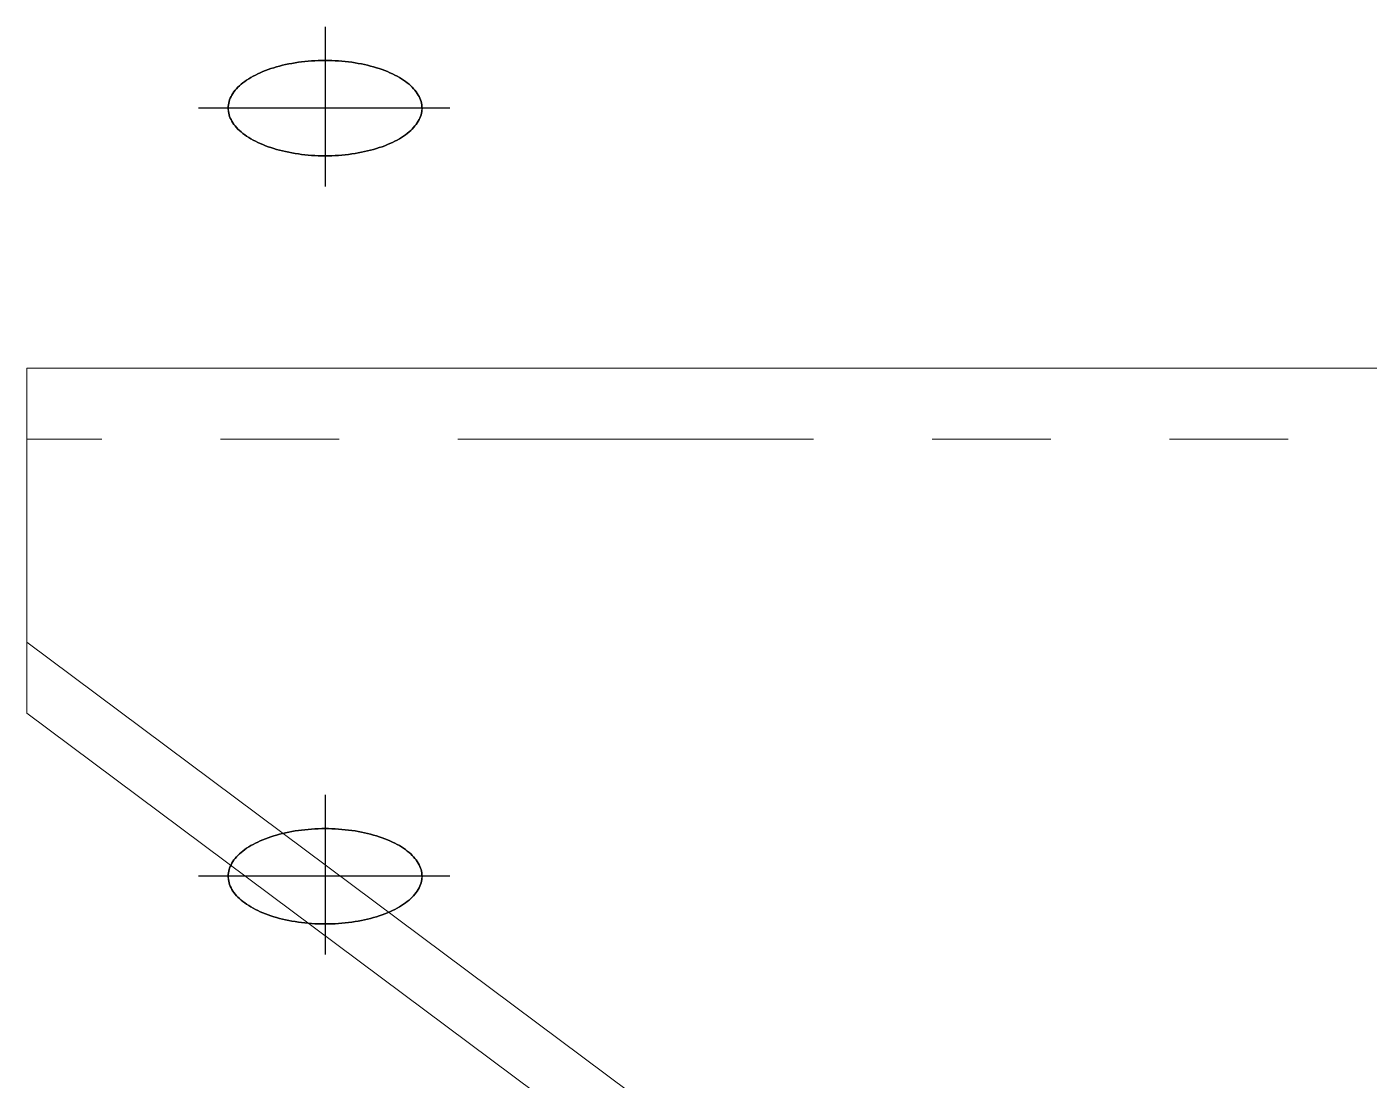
# Model space of a CAD drawing. Header units: millimetres. Extents: x -1604 to 1596, y -1101 to 1107.
# Drawn here: x -1511.4 to -1421.4, y -100.9 to -30.3 of the extents above; entities that cross this region are included whole.
import ezdxf

# ---------------------------------------------------------------- set-up
doc = ezdxf.new("R2010")
doc.units = ezdxf.units.MM
doc.header["$LTSCALE"] = 8
for name, pattern in [('CENTER', [5.716318, 2.485356, -1.242678, 0.745607, -1.242678]), ('DIVIDE', [7.953138, 2.982427, -0.994142, 0.994142, -0.994142, 0.994142, -0.994142]), ('PHANTOM', [7.704603, 2.485356, -1.242678, 0.745607, -1.242678, 0.745607, -1.242678])]:
    doc.linetypes.add(name, pattern=pattern)

# ---------------------------------------------------------------- blocks, each defined once
blk = doc.blocks.new('DC_GROUP_24')
at = {"color": 4, "linetype": 'CENTER'}
for p, q in [((-1491.376, -30.306), (-1491.376, -40.997)), ((-1483.004, -35.754), (-1499.854, -35.754)), ((-1491.376, -81.794), (-1491.376, -92.485)), ((-1483.004, -87.243), (-1499.854, -87.243))]:
    blk.add_line(p, q, dxfattribs=at)
at = {"color": 4, "linetype": 'PHANTOM'}
for p, q in [((-1491.376, -30.306), (-1491.376, -40.997)), ((-1495.554, -33.307), (-1495.378, -33.237)), ((-1495.378, -33.237), (-1495.554, -33.307)), ((-1495.378, -33.237), (-1495.196, -33.17)), ((-1495.196, -33.17), (-1495.378, -33.237)), ((-1495.196, -33.17), (-1495.01, -33.106)), ((-1495.01, -33.106), (-1495.196, -33.17)), ((-1495.01, -33.106), (-1494.82, -33.045)), ((-1494.82, -33.045), (-1495.01, -33.106)), ((-1494.82, -33.045), (-1494.626, -32.988)), ((-1494.626, -32.988), (-1494.82, -33.045)), ((-1494.626, -32.988), (-1494.427, -32.934)), ((-1494.427, -32.934), (-1494.626, -32.988)), ((-1494.427, -32.934), (-1494.225, -32.883)), ((-1494.225, -32.883), (-1494.427, -32.934)), ((-1494.225, -32.883), (-1494.02, -32.836)), ((-1494.02, -32.836), (-1494.225, -32.883)), ((-1494.02, -32.836), (-1493.811, -32.792)), ((-1493.811, -32.792), (-1494.02, -32.836)), ((-1493.811, -32.792), (-1493.599, -32.753)), ((-1493.599, -32.753), (-1493.811, -32.792)), ((-1493.599, -32.753), (-1493.384, -32.716)), ((-1493.384, -32.716), (-1493.599, -32.753)), ((-1493.384, -32.716), (-1493.167, -32.684)), ((-1493.167, -32.684), (-1493.384, -32.716)), ((-1493.167, -32.684), (-1492.948, -32.655)), ((-1492.948, -32.655), (-1493.167, -32.684)), ((-1492.948, -32.655), (-1492.727, -32.63)), ((-1492.727, -32.63), (-1492.948, -32.655)), ((-1492.727, -32.63), (-1492.504, -32.608)), ((-1492.504, -32.608), (-1492.727, -32.63)), ((-1492.504, -32.608), (-1492.28, -32.591)), ((-1492.28, -32.591), (-1492.504, -32.608)), ((-1492.28, -32.591), (-1492.055, -32.577)), ((-1492.055, -32.577), (-1492.28, -32.591)), ((-1492.055, -32.577), (-1491.829, -32.568)), ((-1491.829, -32.568), (-1492.055, -32.577)), ((-1491.829, -32.568), (-1491.603, -32.562)), ((-1491.603, -32.562), (-1491.829, -32.568)), ((-1491.603, -32.562), (-1491.376, -32.56)), ((-1491.376, -32.56), (-1491.603, -32.562)), ((-1491.376, -32.56), (-1491.149, -32.562)), ((-1491.149, -32.562), (-1491.376, -32.56)), ((-1491.149, -32.562), (-1490.922, -32.568)), ((-1490.922, -32.568), (-1491.149, -32.562)), ((-1490.922, -32.568), (-1490.696, -32.577)), ((-1490.696, -32.577), (-1490.922, -32.568)), ((-1490.696, -32.577), (-1490.471, -32.591)), ((-1490.471, -32.591), (-1490.696, -32.577)), ((-1490.471, -32.591), (-1490.247, -32.608)), ((-1490.247, -32.608), (-1490.471, -32.591)), ((-1490.247, -32.608), (-1490.024, -32.63)), ((-1490.024, -32.63), (-1490.247, -32.608)), ((-1490.024, -32.63), (-1489.803, -32.655)), ((-1489.803, -32.655), (-1490.024, -32.63)), ((-1489.803, -32.655), (-1489.584, -32.684)), ((-1489.584, -32.684), (-1489.803, -32.655)), ((-1489.584, -32.684), (-1489.367, -32.716)), ((-1489.367, -32.716), (-1489.584, -32.684)), ((-1489.367, -32.716), (-1489.153, -32.753)), ((-1489.153, -32.753), (-1489.367, -32.716)), ((-1489.153, -32.753), (-1488.941, -32.792)), ((-1488.941, -32.792), (-1489.153, -32.753)), ((-1488.941, -32.792), (-1488.732, -32.836)), ((-1488.732, -32.836), (-1488.941, -32.792)), ((-1488.732, -32.836), (-1488.526, -32.883)), ((-1488.526, -32.883), (-1488.732, -32.836)), ((-1488.526, -32.883), (-1488.324, -32.934)), ((-1488.324, -32.934), (-1488.526, -32.883)), ((-1488.324, -32.934), (-1488.126, -32.988)), ((-1488.126, -32.988), (-1488.324, -32.934)), ((-1488.126, -32.988), (-1487.931, -33.045)), ((-1487.931, -33.045), (-1488.126, -32.988)), ((-1487.931, -33.045), (-1487.741, -33.106)), ((-1487.741, -33.106), (-1487.931, -33.045)), ((-1487.741, -33.106), (-1487.555, -33.17)), ((-1487.555, -33.17), (-1487.741, -33.106)), ((-1487.555, -33.17), (-1487.374, -33.237)), ((-1487.374, -33.237), (-1487.555, -33.17)), ((-1487.374, -33.237), (-1487.198, -33.307)), ((-1487.198, -33.307), (-1487.374, -33.237)), ((-1497.115, -34.255), (-1497.005, -34.157)), ((-1497.005, -34.157), (-1497.115, -34.255)), ((-1497.005, -34.157), (-1496.888, -34.061)), ((-1496.888, -34.061), (-1497.005, -34.157)), ((-1496.888, -34.061), (-1496.764, -33.968)), ((-1496.764, -33.968), (-1496.888, -34.061)), ((-1496.764, -33.968), (-1496.634, -33.877)), ((-1496.634, -33.877), (-1496.764, -33.968)), ((-1496.634, -33.877), (-1496.498, -33.788)), ((-1496.498, -33.788), (-1496.634, -33.877)), ((-1496.498, -33.788), (-1496.355, -33.701)), ((-1496.355, -33.701), (-1496.498, -33.788)), ((-1496.355, -33.701), (-1496.206, -33.617)), ((-1496.206, -33.617), (-1496.355, -33.701)), ((-1496.206, -33.617), (-1496.051, -33.535)), ((-1496.051, -33.535), (-1496.206, -33.617)), ((-1496.051, -33.535), (-1495.891, -33.456)), ((-1495.891, -33.456), (-1496.051, -33.535)), ((-1495.891, -33.456), (-1495.725, -33.38)), ((-1495.725, -33.38), (-1495.891, -33.456)), ((-1495.725, -33.38), (-1495.554, -33.307)), ((-1495.554, -33.307), (-1495.725, -33.38)), ((-1487.198, -33.307), (-1487.026, -33.38)), ((-1487.026, -33.38), (-1487.198, -33.307)), ((-1487.026, -33.38), (-1486.86, -33.456)), ((-1486.86, -33.456), (-1487.026, -33.38)), ((-1486.86, -33.456), (-1486.7, -33.535)), ((-1486.7, -33.535), (-1486.86, -33.456)), ((-1486.7, -33.535), (-1486.545, -33.617)), ((-1486.545, -33.617), (-1486.7, -33.535)), ((-1486.545, -33.617), (-1486.396, -33.701)), ((-1486.396, -33.701), (-1486.545, -33.617)), ((-1486.396, -33.701), (-1486.254, -33.788)), ((-1486.254, -33.788), (-1486.396, -33.701)), ((-1486.254, -33.788), (-1486.117, -33.877)), ((-1486.117, -33.877), (-1486.254, -33.788)), ((-1486.117, -33.877), (-1485.987, -33.968)), ((-1485.987, -33.968), (-1486.117, -33.877)), ((-1485.987, -33.968), (-1485.863, -34.061)), ((-1485.863, -34.061), (-1485.987, -33.968)), ((-1485.863, -34.061), (-1485.747, -34.157)), ((-1485.747, -34.157), (-1485.863, -34.061)), ((-1485.747, -34.157), (-1485.637, -34.255)), ((-1485.637, -34.255), (-1485.747, -34.157)), ((-1497.777, -35.2), (-1497.734, -35.09)), ((-1497.734, -35.09), (-1497.777, -35.2)), ((-1497.734, -35.09), (-1497.683, -34.981)), ((-1497.683, -34.981), (-1497.734, -35.09)), ((-1497.683, -34.981), (-1497.624, -34.874)), ((-1497.624, -34.874), (-1497.683, -34.981)), ((-1497.624, -34.874), (-1497.558, -34.767)), ((-1497.558, -34.767), (-1497.624, -34.874)), ((-1497.558, -34.767), (-1497.484, -34.662)), ((-1497.484, -34.662), (-1497.558, -34.767)), ((-1497.484, -34.662), (-1497.402, -34.558)), ((-1497.402, -34.558), (-1497.484, -34.662)), ((-1497.402, -34.558), (-1497.314, -34.455)), ((-1497.314, -34.455), (-1497.402, -34.558)), ((-1497.314, -34.455), (-1497.218, -34.354)), ((-1497.218, -34.354), (-1497.314, -34.455)), ((-1497.218, -34.354), (-1497.115, -34.255)), ((-1497.115, -34.255), (-1497.218, -34.354)), ((-1485.637, -34.255), (-1485.534, -34.354)), ((-1485.534, -34.354), (-1485.637, -34.255)), ((-1485.534, -34.354), (-1485.438, -34.455)), ((-1485.438, -34.455), (-1485.534, -34.354)), ((-1485.438, -34.455), (-1485.349, -34.558)), ((-1485.349, -34.558), (-1485.438, -34.455)), ((-1485.349, -34.558), (-1485.268, -34.662)), ((-1485.268, -34.662), (-1485.349, -34.558)), ((-1485.268, -34.662), (-1485.194, -34.767)), ((-1485.194, -34.767), (-1485.268, -34.662)), ((-1485.194, -34.767), (-1485.128, -34.874)), ((-1485.128, -34.874), (-1485.194, -34.767)), ((-1485.128, -34.874), (-1485.069, -34.981)), ((-1485.069, -34.981), (-1485.128, -34.874)), ((-1485.069, -34.981), (-1485.018, -35.09)), ((-1485.018, -35.09), (-1485.069, -34.981)), ((-1485.018, -35.09), (-1484.974, -35.2)), ((-1484.974, -35.2), (-1485.018, -35.09)), ((-1497.876, -35.754), (-1497.872, -35.643)), ((-1497.872, -35.643), (-1497.876, -35.754)), ((-1497.86, -35.977), (-1497.876, -35.754)), ((-1497.876, -35.754), (-1497.872, -35.866)), ((-1497.872, -35.643), (-1497.86, -35.531)), ((-1497.86, -35.531), (-1497.872, -35.643)), ((-1497.872, -35.866), (-1497.86, -35.977)), ((-1497.86, -35.531), (-1497.84, -35.42)), ((-1497.84, -35.42), (-1497.86, -35.531)), ((-1497.84, -36.088), (-1497.86, -35.977)), ((-1497.86, -35.977), (-1497.84, -36.088)), ((-1497.84, -35.42), (-1497.812, -35.31)), ((-1497.812, -35.31), (-1497.84, -35.42)), ((-1497.812, -35.31), (-1497.777, -35.2)), ((-1497.777, -35.2), (-1497.812, -35.31)), ((-1484.974, -35.2), (-1484.939, -35.31)), ((-1484.939, -35.31), (-1484.974, -35.2)), ((-1484.939, -35.31), (-1484.911, -35.42)), ((-1484.911, -35.42), (-1484.939, -35.31)), ((-1484.911, -35.42), (-1484.892, -35.531)), ((-1484.892, -35.531), (-1484.911, -35.42)), ((-1484.892, -35.977), (-1484.911, -36.088)), ((-1484.911, -36.088), (-1484.892, -35.977)), ((-1484.892, -35.531), (-1484.88, -35.643)), ((-1484.88, -35.643), (-1484.892, -35.531)), ((-1484.892, -35.977), (-1484.876, -35.754)), ((-1484.88, -35.866), (-1484.892, -35.977)), ((-1484.88, -35.643), (-1484.876, -35.754)), ((-1484.876, -35.754), (-1484.88, -35.643)), ((-1484.876, -35.754), (-1484.88, -35.866)), ((-1497.812, -36.199), (-1497.84, -36.088)), ((-1497.84, -36.088), (-1497.812, -36.199)), ((-1497.777, -36.309), (-1497.812, -36.199)), ((-1497.812, -36.199), (-1497.777, -36.309)), ((-1497.734, -36.418), (-1497.777, -36.309)), ((-1497.777, -36.309), (-1497.734, -36.418)), ((-1497.683, -36.527), (-1497.734, -36.418)), ((-1497.734, -36.418), (-1497.683, -36.527)), ((-1497.624, -36.635), (-1497.683, -36.527)), ((-1497.683, -36.527), (-1497.624, -36.635)), ((-1497.558, -36.741), (-1497.624, -36.635)), ((-1497.624, -36.635), (-1497.558, -36.741)), ((-1497.484, -36.847), (-1497.558, -36.741)), ((-1497.558, -36.741), (-1497.484, -36.847)), ((-1497.402, -36.951), (-1497.484, -36.847)), ((-1497.484, -36.847), (-1497.402, -36.951)), ((-1485.268, -36.847), (-1485.349, -36.951)), ((-1485.349, -36.951), (-1485.268, -36.847)), ((-1485.194, -36.741), (-1485.268, -36.847)), ((-1485.268, -36.847), (-1485.194, -36.741)), ((-1485.128, -36.635), (-1485.194, -36.741)), ((-1485.194, -36.741), (-1485.128, -36.635)), ((-1485.069, -36.527), (-1485.128, -36.635)), ((-1485.128, -36.635), (-1485.069, -36.527)), ((-1485.018, -36.418), (-1485.069, -36.527)), ((-1485.069, -36.527), (-1485.018, -36.418)), ((-1484.974, -36.309), (-1485.018, -36.418)), ((-1485.018, -36.418), (-1484.974, -36.309)), ((-1484.939, -36.199), (-1484.974, -36.309)), ((-1484.974, -36.309), (-1484.939, -36.199)), ((-1484.911, -36.088), (-1484.939, -36.199)), ((-1484.939, -36.199), (-1484.911, -36.088)), ((-1497.314, -37.054), (-1497.402, -36.951)), ((-1497.402, -36.951), (-1497.314, -37.054)), ((-1497.218, -37.155), (-1497.314, -37.054)), ((-1497.314, -37.054), (-1497.218, -37.155)), ((-1497.115, -37.254), (-1497.218, -37.155)), ((-1497.218, -37.155), (-1497.115, -37.254)), ((-1497.005, -37.351), (-1497.115, -37.254)), ((-1497.115, -37.254), (-1497.005, -37.351)), ((-1496.888, -37.447), (-1497.005, -37.351)), ((-1497.005, -37.351), (-1496.888, -37.447)), ((-1496.764, -37.541), (-1496.888, -37.447)), ((-1496.888, -37.447), (-1496.764, -37.541)), ((-1496.634, -37.632), (-1496.764, -37.541)), ((-1496.764, -37.541), (-1496.634, -37.632)), ((-1496.498, -37.721), (-1496.634, -37.632)), ((-1496.634, -37.632), (-1496.498, -37.721)), ((-1496.355, -37.808), (-1496.498, -37.721)), ((-1496.498, -37.721), (-1496.355, -37.808)), ((-1486.254, -37.721), (-1486.396, -37.808)), ((-1486.396, -37.808), (-1486.254, -37.721)), ((-1486.117, -37.632), (-1486.254, -37.721)), ((-1486.254, -37.721), (-1486.117, -37.632)), ((-1485.987, -37.541), (-1486.117, -37.632)), ((-1486.117, -37.632), (-1485.987, -37.541)), ((-1485.863, -37.447), (-1485.987, -37.541)), ((-1485.987, -37.541), (-1485.863, -37.447)), ((-1485.747, -37.351), (-1485.863, -37.447)), ((-1485.863, -37.447), (-1485.747, -37.351)), ((-1485.637, -37.254), (-1485.747, -37.351)), ((-1485.747, -37.351), (-1485.637, -37.254)), ((-1485.534, -37.155), (-1485.637, -37.254)), ((-1485.637, -37.254), (-1485.534, -37.155)), ((-1485.438, -37.054), (-1485.534, -37.155)), ((-1485.534, -37.155), (-1485.438, -37.054)), ((-1485.349, -36.951), (-1485.438, -37.054)), ((-1485.438, -37.054), (-1485.349, -36.951)), ((-1496.206, -37.892), (-1496.355, -37.808)), ((-1496.355, -37.808), (-1496.206, -37.892)), ((-1496.051, -37.973), (-1496.206, -37.892)), ((-1496.206, -37.892), (-1496.051, -37.973)), ((-1495.891, -38.052), (-1496.051, -37.973)), ((-1496.051, -37.973), (-1495.891, -38.052)), ((-1495.725, -38.128), (-1495.891, -38.052)), ((-1495.891, -38.052), (-1495.725, -38.128)), ((-1495.554, -38.201), (-1495.725, -38.128)), ((-1495.725, -38.128), (-1495.554, -38.201)), ((-1495.378, -38.271), (-1495.554, -38.201)), ((-1495.554, -38.201), (-1495.378, -38.271)), ((-1495.196, -38.339), (-1495.378, -38.271)), ((-1495.378, -38.271), (-1495.196, -38.339)), ((-1495.01, -38.403), (-1495.196, -38.339)), ((-1495.196, -38.339), (-1495.01, -38.403)), ((-1494.82, -38.463), (-1495.01, -38.403)), ((-1495.01, -38.403), (-1494.82, -38.463)), ((-1494.626, -38.521), (-1494.82, -38.463)), ((-1494.82, -38.463), (-1494.626, -38.521)), ((-1494.427, -38.575), (-1494.626, -38.521)), ((-1494.626, -38.521), (-1494.427, -38.575)), ((-1494.225, -38.625), (-1494.427, -38.575)), ((-1494.427, -38.575), (-1494.225, -38.625)), ((-1494.02, -38.672), (-1494.225, -38.625)), ((-1494.225, -38.625), (-1494.02, -38.672)), ((-1493.811, -38.716), (-1494.02, -38.672)), ((-1494.02, -38.672), (-1493.811, -38.716)), ((-1488.732, -38.672), (-1488.941, -38.716)), ((-1488.941, -38.716), (-1488.732, -38.672)), ((-1488.526, -38.625), (-1488.732, -38.672)), ((-1488.732, -38.672), (-1488.526, -38.625)), ((-1488.324, -38.575), (-1488.526, -38.625)), ((-1488.526, -38.625), (-1488.324, -38.575)), ((-1488.126, -38.521), (-1488.324, -38.575)), ((-1488.324, -38.575), (-1488.126, -38.521)), ((-1487.931, -38.463), (-1488.126, -38.521)), ((-1488.126, -38.521), (-1487.931, -38.463)), ((-1487.741, -38.403), (-1487.931, -38.463)), ((-1487.931, -38.463), (-1487.741, -38.403)), ((-1487.555, -38.339), (-1487.741, -38.403)), ((-1487.741, -38.403), (-1487.555, -38.339)), ((-1487.374, -38.271), (-1487.555, -38.339)), ((-1487.555, -38.339), (-1487.374, -38.271)), ((-1487.198, -38.201), (-1487.374, -38.271)), ((-1487.374, -38.271), (-1487.198, -38.201)), ((-1487.026, -38.128), (-1487.198, -38.201)), ((-1487.198, -38.201), (-1487.026, -38.128)), ((-1486.86, -38.052), (-1487.026, -38.128)), ((-1487.026, -38.128), (-1486.86, -38.052)), ((-1486.7, -37.973), (-1486.86, -38.052)), ((-1486.86, -38.052), (-1486.7, -37.973)), ((-1486.545, -37.892), (-1486.7, -37.973)), ((-1486.7, -37.973), (-1486.545, -37.892)), ((-1486.396, -37.808), (-1486.545, -37.892)), ((-1486.545, -37.892), (-1486.396, -37.808)), ((-1493.599, -38.756), (-1493.811, -38.716)), ((-1493.811, -38.716), (-1493.599, -38.756)), ((-1493.384, -38.792), (-1493.599, -38.756)), ((-1493.599, -38.756), (-1493.384, -38.792)), ((-1493.167, -38.825), (-1493.384, -38.792)), ((-1493.384, -38.792), (-1493.167, -38.825)), ((-1492.948, -38.854), (-1493.167, -38.825)), ((-1493.167, -38.825), (-1492.948, -38.854)), ((-1492.727, -38.879), (-1492.948, -38.854)), ((-1492.948, -38.854), (-1492.727, -38.879)), ((-1492.504, -38.9), (-1492.727, -38.879)), ((-1492.727, -38.879), (-1492.504, -38.9)), ((-1492.28, -38.918), (-1492.504, -38.9)), ((-1492.504, -38.9), (-1492.28, -38.918)), ((-1492.055, -38.931), (-1492.28, -38.918)), ((-1492.28, -38.918), (-1492.055, -38.931)), ((-1491.829, -38.941), (-1492.055, -38.931)), ((-1492.055, -38.931), (-1491.829, -38.941)), ((-1491.603, -38.947), (-1491.829, -38.941)), ((-1491.829, -38.941), (-1491.603, -38.947)), ((-1491.376, -38.949), (-1491.603, -38.947)), ((-1491.603, -38.947), (-1491.376, -38.949)), ((-1491.149, -38.947), (-1491.376, -38.949)), ((-1491.376, -38.949), (-1491.149, -38.947)), ((-1490.922, -38.941), (-1491.149, -38.947)), ((-1491.149, -38.947), (-1490.922, -38.941)), ((-1490.696, -38.931), (-1490.922, -38.941)), ((-1490.922, -38.941), (-1490.696, -38.931)), ((-1490.471, -38.918), (-1490.696, -38.931)), ((-1490.696, -38.931), (-1490.471, -38.918)), ((-1490.247, -38.9), (-1490.471, -38.918)), ((-1490.471, -38.918), (-1490.247, -38.9)), ((-1490.024, -38.879), (-1490.247, -38.9)), ((-1490.247, -38.9), (-1490.024, -38.879)), ((-1489.803, -38.854), (-1490.024, -38.879)), ((-1490.024, -38.879), (-1489.803, -38.854)), ((-1489.584, -38.825), (-1489.803, -38.854)), ((-1489.803, -38.854), (-1489.584, -38.825)), ((-1489.367, -38.792), (-1489.584, -38.825)), ((-1489.584, -38.825), (-1489.367, -38.792)), ((-1489.153, -38.756), (-1489.367, -38.792)), ((-1489.367, -38.792), (-1489.153, -38.756)), ((-1488.941, -38.716), (-1489.153, -38.756)), ((-1489.153, -38.756), (-1488.941, -38.716)), ((-1491.376, -81.794), (-1491.376, -92.485)), ((-1495.196, -84.658), (-1495.01, -84.594)), ((-1495.01, -84.594), (-1495.196, -84.658)), ((-1495.01, -84.594), (-1494.82, -84.534)), ((-1494.82, -84.534), (-1495.01, -84.594)), ((-1494.82, -84.534), (-1494.626, -84.476)), ((-1494.626, -84.476), (-1494.82, -84.534)), ((-1494.626, -84.476), (-1494.427, -84.422)), ((-1494.427, -84.422), (-1494.626, -84.476)), ((-1494.427, -84.422), (-1494.225, -84.371)), ((-1494.225, -84.371), (-1494.427, -84.422)), ((-1494.225, -84.371), (-1494.02, -84.324)), ((-1494.02, -84.324), (-1494.225, -84.371)), ((-1494.02, -84.324), (-1493.811, -84.281)), ((-1493.811, -84.281), (-1494.02, -84.324)), ((-1493.811, -84.281), (-1493.599, -84.241)), ((-1493.599, -84.241), (-1493.811, -84.281)), ((-1493.599, -84.241), (-1493.384, -84.205)), ((-1493.384, -84.205), (-1493.599, -84.241)), ((-1493.384, -84.205), (-1493.167, -84.172)), ((-1493.167, -84.172), (-1493.384, -84.205)), ((-1493.167, -84.172), (-1492.948, -84.143)), ((-1492.948, -84.143), (-1493.167, -84.172)), ((-1492.948, -84.143), (-1492.727, -84.118)), ((-1492.727, -84.118), (-1492.948, -84.143)), ((-1492.727, -84.118), (-1492.504, -84.097)), ((-1492.504, -84.097), (-1492.727, -84.118)), ((-1492.504, -84.097), (-1492.28, -84.079)), ((-1492.28, -84.079), (-1492.504, -84.097)), ((-1492.28, -84.079), (-1492.055, -84.066)), ((-1492.055, -84.066), (-1492.28, -84.079)), ((-1492.055, -84.066), (-1491.829, -84.056)), ((-1491.829, -84.056), (-1492.055, -84.066)), ((-1491.829, -84.056), (-1491.603, -84.05)), ((-1491.603, -84.05), (-1491.829, -84.056)), ((-1491.603, -84.05), (-1491.376, -84.048)), ((-1491.376, -84.048), (-1491.603, -84.05)), ((-1491.376, -84.048), (-1491.149, -84.05)), ((-1491.149, -84.05), (-1491.376, -84.048)), ((-1491.149, -84.05), (-1490.922, -84.056)), ((-1490.922, -84.056), (-1491.149, -84.05)), ((-1490.922, -84.056), (-1490.696, -84.066)), ((-1490.696, -84.066), (-1490.922, -84.056)), ((-1490.696, -84.066), (-1490.471, -84.079)), ((-1490.471, -84.079), (-1490.696, -84.066)), ((-1490.471, -84.079), (-1490.247, -84.097)), ((-1490.247, -84.097), (-1490.471, -84.079)), ((-1490.247, -84.097), (-1490.024, -84.118)), ((-1490.024, -84.118), (-1490.247, -84.097)), ((-1490.024, -84.118), (-1489.803, -84.143)), ((-1489.803, -84.143), (-1490.024, -84.118)), ((-1489.803, -84.143), (-1489.584, -84.172)), ((-1489.584, -84.172), (-1489.803, -84.143)), ((-1489.584, -84.172), (-1489.367, -84.205)), ((-1489.367, -84.205), (-1489.584, -84.172)), ((-1489.367, -84.205), (-1489.153, -84.241)), ((-1489.153, -84.241), (-1489.367, -84.205)), ((-1489.153, -84.241), (-1488.941, -84.281)), ((-1488.941, -84.281), (-1489.153, -84.241)), ((-1488.941, -84.281), (-1488.732, -84.324)), ((-1488.732, -84.324), (-1488.941, -84.281)), ((-1488.732, -84.324), (-1488.526, -84.371)), ((-1488.526, -84.371), (-1488.732, -84.324)), ((-1488.526, -84.371), (-1488.324, -84.422)), ((-1488.324, -84.422), (-1488.526, -84.371)), ((-1488.324, -84.422), (-1488.126, -84.476)), ((-1488.126, -84.476), (-1488.324, -84.422)), ((-1488.126, -84.476), (-1487.931, -84.534)), ((-1487.931, -84.534), (-1488.126, -84.476)), ((-1487.931, -84.534), (-1487.741, -84.594)), ((-1487.741, -84.594), (-1487.931, -84.534)), ((-1487.741, -84.594), (-1487.555, -84.658)), ((-1487.555, -84.658), (-1487.741, -84.594)), ((-1496.888, -85.55), (-1496.764, -85.456)), ((-1496.764, -85.456), (-1496.888, -85.55)), ((-1496.764, -85.456), (-1496.634, -85.365)), ((-1496.634, -85.365), (-1496.764, -85.456)), ((-1496.634, -85.365), (-1496.498, -85.276)), ((-1496.498, -85.276), (-1496.634, -85.365)), ((-1496.498, -85.276), (-1496.355, -85.189)), ((-1496.355, -85.189), (-1496.498, -85.276)), ((-1496.355, -85.189), (-1496.206, -85.105)), ((-1496.206, -85.105), (-1496.355, -85.189)), ((-1496.206, -85.105), (-1496.051, -85.024)), ((-1496.051, -85.024), (-1496.206, -85.105)), ((-1496.051, -85.024), (-1495.891, -84.945)), ((-1495.891, -84.945), (-1496.051, -85.024)), ((-1495.891, -84.945), (-1495.725, -84.869)), ((-1495.725, -84.869), (-1495.891, -84.945)), ((-1495.725, -84.869), (-1495.554, -84.796)), ((-1495.554, -84.796), (-1495.725, -84.869)), ((-1495.554, -84.796), (-1495.378, -84.725)), ((-1495.378, -84.725), (-1495.554, -84.796)), ((-1495.378, -84.725), (-1495.196, -84.658)), ((-1495.196, -84.658), (-1495.378, -84.725)), ((-1487.555, -84.658), (-1487.374, -84.725)), ((-1487.374, -84.725), (-1487.555, -84.658)), ((-1487.374, -84.725), (-1487.198, -84.796)), ((-1487.198, -84.796), (-1487.374, -84.725)), ((-1487.198, -84.796), (-1487.026, -84.869)), ((-1487.026, -84.869), (-1487.198, -84.796)), ((-1487.026, -84.869), (-1486.86, -84.945)), ((-1486.86, -84.945), (-1487.026, -84.869)), ((-1486.86, -84.945), (-1486.7, -85.024)), ((-1486.7, -85.024), (-1486.86, -84.945)), ((-1486.7, -85.024), (-1486.545, -85.105)), ((-1486.545, -85.105), (-1486.7, -85.024)), ((-1486.545, -85.105), (-1486.396, -85.189)), ((-1486.396, -85.189), (-1486.545, -85.105)), ((-1486.396, -85.189), (-1486.254, -85.276)), ((-1486.254, -85.276), (-1486.396, -85.189)), ((-1486.254, -85.276), (-1486.117, -85.365)), ((-1486.117, -85.365), (-1486.254, -85.276)), ((-1486.117, -85.365), (-1485.987, -85.456)), ((-1485.987, -85.456), (-1486.117, -85.365)), ((-1485.987, -85.456), (-1485.863, -85.55)), ((-1485.863, -85.55), (-1485.987, -85.456)), ((-1497.683, -86.47), (-1497.624, -86.362)), ((-1497.624, -86.362), (-1497.683, -86.47)), ((-1497.624, -86.362), (-1497.558, -86.255)), ((-1497.558, -86.255), (-1497.624, -86.362)), ((-1497.558, -86.255), (-1497.484, -86.15)), ((-1497.484, -86.15), (-1497.558, -86.255)), ((-1497.484, -86.15), (-1497.402, -86.046)), ((-1497.402, -86.046), (-1497.484, -86.15)), ((-1497.402, -86.046), (-1497.314, -85.943)), ((-1497.314, -85.943), (-1497.402, -86.046)), ((-1497.314, -85.943), (-1497.218, -85.842)), ((-1497.218, -85.842), (-1497.314, -85.943)), ((-1497.218, -85.842), (-1497.115, -85.743)), ((-1497.115, -85.743), (-1497.218, -85.842)), ((-1497.115, -85.743), (-1497.005, -85.645)), ((-1497.005, -85.645), (-1497.115, -85.743)), ((-1497.005, -85.645), (-1496.888, -85.55)), ((-1496.888, -85.55), (-1497.005, -85.645)), ((-1485.863, -85.55), (-1485.747, -85.645)), ((-1485.747, -85.645), (-1485.863, -85.55)), ((-1485.747, -85.645), (-1485.637, -85.743)), ((-1485.637, -85.743), (-1485.747, -85.645)), ((-1485.637, -85.743), (-1485.534, -85.842)), ((-1485.534, -85.842), (-1485.637, -85.743)), ((-1485.534, -85.842), (-1485.438, -85.943)), ((-1485.438, -85.943), (-1485.534, -85.842)), ((-1485.438, -85.943), (-1485.349, -86.046)), ((-1485.349, -86.046), (-1485.438, -85.943)), ((-1485.349, -86.046), (-1485.268, -86.15)), ((-1485.268, -86.15), (-1485.349, -86.046)), ((-1485.268, -86.15), (-1485.194, -86.255)), ((-1485.194, -86.255), (-1485.268, -86.15)), ((-1485.194, -86.255), (-1485.128, -86.362)), ((-1485.128, -86.362), (-1485.194, -86.255)), ((-1485.128, -86.362), (-1485.069, -86.47)), ((-1485.069, -86.47), (-1485.128, -86.362)), ((-1497.876, -87.243), (-1497.872, -87.131)), ((-1497.872, -87.131), (-1497.876, -87.243)), ((-1497.86, -87.465), (-1497.876, -87.243)), ((-1497.876, -87.243), (-1497.872, -87.354)), ((-1497.872, -87.131), (-1497.86, -87.02)), ((-1497.86, -87.02), (-1497.872, -87.131)), ((-1497.86, -87.02), (-1497.84, -86.909)), ((-1497.84, -86.909), (-1497.86, -87.02)), ((-1497.84, -86.909), (-1497.812, -86.798)), ((-1497.812, -86.798), (-1497.84, -86.909)), ((-1497.812, -86.798), (-1497.777, -86.688)), ((-1497.777, -86.688), (-1497.812, -86.798)), ((-1497.777, -86.688), (-1497.734, -86.578)), ((-1497.734, -86.578), (-1497.777, -86.688)), ((-1497.734, -86.578), (-1497.683, -86.47)), ((-1497.683, -86.47), (-1497.734, -86.578)), ((-1485.069, -86.47), (-1485.018, -86.578)), ((-1485.018, -86.578), (-1485.069, -86.47)), ((-1485.018, -86.578), (-1484.974, -86.688)), ((-1484.974, -86.688), (-1485.018, -86.578)), ((-1484.974, -86.688), (-1484.939, -86.798)), ((-1484.939, -86.798), (-1484.974, -86.688)), ((-1484.939, -86.798), (-1484.911, -86.909)), ((-1484.911, -86.909), (-1484.939, -86.798)), ((-1484.911, -86.909), (-1484.892, -87.02)), ((-1484.892, -87.02), (-1484.911, -86.909)), ((-1484.892, -87.02), (-1484.88, -87.131)), ((-1484.88, -87.131), (-1484.892, -87.02)), ((-1484.892, -87.465), (-1484.876, -87.243)), ((-1484.88, -87.131), (-1484.876, -87.243)), ((-1484.876, -87.243), (-1484.88, -87.131)), ((-1484.876, -87.243), (-1484.88, -87.354)), ((-1497.872, -87.354), (-1497.86, -87.465)), ((-1497.84, -87.576), (-1497.86, -87.465)), ((-1497.86, -87.465), (-1497.84, -87.576)), ((-1497.812, -87.687), (-1497.84, -87.576)), ((-1497.84, -87.576), (-1497.812, -87.687)), ((-1497.777, -87.797), (-1497.812, -87.687)), ((-1497.812, -87.687), (-1497.777, -87.797)), ((-1497.734, -87.907), (-1497.777, -87.797)), ((-1497.777, -87.797), (-1497.734, -87.907)), ((-1497.683, -88.015), (-1497.734, -87.907)), ((-1497.734, -87.907), (-1497.683, -88.015)), ((-1497.624, -88.123), (-1497.683, -88.015)), ((-1497.683, -88.015), (-1497.624, -88.123)), ((-1497.558, -88.23), (-1497.624, -88.123)), ((-1497.624, -88.123), (-1497.558, -88.23)), ((-1485.128, -88.123), (-1485.194, -88.23)), ((-1485.194, -88.23), (-1485.128, -88.123)), ((-1485.069, -88.015), (-1485.128, -88.123)), ((-1485.128, -88.123), (-1485.069, -88.015)), ((-1485.018, -87.907), (-1485.069, -88.015)), ((-1485.069, -88.015), (-1485.018, -87.907)), ((-1484.974, -87.797), (-1485.018, -87.907)), ((-1485.018, -87.907), (-1484.974, -87.797)), ((-1484.939, -87.687), (-1484.974, -87.797)), ((-1484.974, -87.797), (-1484.939, -87.687)), ((-1484.911, -87.576), (-1484.939, -87.687)), ((-1484.939, -87.687), (-1484.911, -87.576)), ((-1484.892, -87.465), (-1484.911, -87.576)), ((-1484.911, -87.576), (-1484.892, -87.465)), ((-1484.88, -87.354), (-1484.892, -87.465)), ((-1497.484, -88.335), (-1497.558, -88.23)), ((-1497.558, -88.23), (-1497.484, -88.335)), ((-1497.402, -88.439), (-1497.484, -88.335)), ((-1497.484, -88.335), (-1497.402, -88.439)), ((-1497.314, -88.542), (-1497.402, -88.439)), ((-1497.402, -88.439), (-1497.314, -88.542)), ((-1497.218, -88.643), (-1497.314, -88.542)), ((-1497.314, -88.542), (-1497.218, -88.643)), ((-1497.115, -88.742), (-1497.218, -88.643)), ((-1497.218, -88.643), (-1497.115, -88.742)), ((-1497.005, -88.84), (-1497.115, -88.742)), ((-1497.115, -88.742), (-1497.005, -88.84)), ((-1496.888, -88.935), (-1497.005, -88.84)), ((-1497.005, -88.84), (-1496.888, -88.935)), ((-1496.764, -89.029), (-1496.888, -88.935)), ((-1496.888, -88.935), (-1496.764, -89.029)), ((-1496.634, -89.12), (-1496.764, -89.029)), ((-1496.764, -89.029), (-1496.634, -89.12)), ((-1485.987, -89.029), (-1486.117, -89.12)), ((-1486.117, -89.12), (-1485.987, -89.029)), ((-1485.863, -88.935), (-1485.987, -89.029)), ((-1485.987, -89.029), (-1485.863, -88.935)), ((-1485.747, -88.84), (-1485.863, -88.935)), ((-1485.863, -88.935), (-1485.747, -88.84)), ((-1485.637, -88.742), (-1485.747, -88.84)), ((-1485.747, -88.84), (-1485.637, -88.742)), ((-1485.534, -88.643), (-1485.637, -88.742)), ((-1485.637, -88.742), (-1485.534, -88.643)), ((-1485.438, -88.542), (-1485.534, -88.643)), ((-1485.534, -88.643), (-1485.438, -88.542)), ((-1485.349, -88.439), (-1485.438, -88.542)), ((-1485.438, -88.542), (-1485.349, -88.439)), ((-1485.268, -88.335), (-1485.349, -88.439)), ((-1485.349, -88.439), (-1485.268, -88.335)), ((-1485.194, -88.23), (-1485.268, -88.335)), ((-1485.268, -88.335), (-1485.194, -88.23)), ((-1496.498, -89.209), (-1496.634, -89.12)), ((-1496.634, -89.12), (-1496.498, -89.209)), ((-1496.355, -89.296), (-1496.498, -89.209)), ((-1496.498, -89.209), (-1496.355, -89.296)), ((-1496.206, -89.38), (-1496.355, -89.296)), ((-1496.355, -89.296), (-1496.206, -89.38)), ((-1496.051, -89.462), (-1496.206, -89.38)), ((-1496.206, -89.38), (-1496.051, -89.462)), ((-1495.891, -89.54), (-1496.051, -89.462)), ((-1496.051, -89.462), (-1495.891, -89.54)), ((-1495.725, -89.616), (-1495.891, -89.54)), ((-1495.891, -89.54), (-1495.725, -89.616)), ((-1495.554, -89.69), (-1495.725, -89.616)), ((-1495.725, -89.616), (-1495.554, -89.69)), ((-1495.378, -89.76), (-1495.554, -89.69)), ((-1495.554, -89.69), (-1495.378, -89.76)), ((-1495.196, -89.827), (-1495.378, -89.76)), ((-1495.378, -89.76), (-1495.196, -89.827)), ((-1495.01, -89.891), (-1495.196, -89.827)), ((-1495.196, -89.827), (-1495.01, -89.891)), ((-1494.82, -89.952), (-1495.01, -89.891)), ((-1495.01, -89.891), (-1494.82, -89.952)), ((-1494.626, -90.009), (-1494.82, -89.952)), ((-1494.82, -89.952), (-1494.626, -90.009)), ((-1487.931, -89.952), (-1488.126, -90.009)), ((-1488.126, -90.009), (-1487.931, -89.952)), ((-1487.741, -89.891), (-1487.931, -89.952)), ((-1487.931, -89.952), (-1487.741, -89.891)), ((-1487.555, -89.827), (-1487.741, -89.891)), ((-1487.741, -89.891), (-1487.555, -89.827)), ((-1487.374, -89.76), (-1487.555, -89.827)), ((-1487.555, -89.827), (-1487.374, -89.76)), ((-1487.198, -89.69), (-1487.374, -89.76)), ((-1487.374, -89.76), (-1487.198, -89.69)), ((-1487.026, -89.616), (-1487.198, -89.69)), ((-1487.198, -89.69), (-1487.026, -89.616)), ((-1486.86, -89.54), (-1487.026, -89.616)), ((-1487.026, -89.616), (-1486.86, -89.54)), ((-1486.7, -89.462), (-1486.86, -89.54)), ((-1486.86, -89.54), (-1486.7, -89.462)), ((-1486.545, -89.38), (-1486.7, -89.462)), ((-1486.7, -89.462), (-1486.545, -89.38)), ((-1486.396, -89.296), (-1486.545, -89.38)), ((-1486.545, -89.38), (-1486.396, -89.296)), ((-1486.254, -89.209), (-1486.396, -89.296)), ((-1486.396, -89.296), (-1486.254, -89.209)), ((-1486.117, -89.12), (-1486.254, -89.209)), ((-1486.254, -89.209), (-1486.117, -89.12)), ((-1494.427, -90.063), (-1494.626, -90.009)), ((-1494.626, -90.009), (-1494.427, -90.063)), ((-1494.225, -90.114), (-1494.427, -90.063)), ((-1494.427, -90.063), (-1494.225, -90.114)), ((-1494.02, -90.161), (-1494.225, -90.114)), ((-1494.225, -90.114), (-1494.02, -90.161)), ((-1493.811, -90.204), (-1494.02, -90.161)), ((-1494.02, -90.161), (-1493.811, -90.204)), ((-1493.599, -90.244), (-1493.811, -90.204)), ((-1493.811, -90.204), (-1493.599, -90.244)), ((-1493.384, -90.281), (-1493.599, -90.244)), ((-1493.599, -90.244), (-1493.384, -90.281)), ((-1493.167, -90.313), (-1493.384, -90.281)), ((-1493.384, -90.281), (-1493.167, -90.313)), ((-1492.948, -90.342), (-1493.167, -90.313)), ((-1493.167, -90.313), (-1492.948, -90.342)), ((-1492.727, -90.367), (-1492.948, -90.342)), ((-1492.948, -90.342), (-1492.727, -90.367)), ((-1492.504, -90.388), (-1492.727, -90.367)), ((-1492.727, -90.367), (-1492.504, -90.388)), ((-1492.28, -90.406), (-1492.504, -90.388)), ((-1492.504, -90.388), (-1492.28, -90.406)), ((-1492.055, -90.419), (-1492.28, -90.406)), ((-1492.28, -90.406), (-1492.055, -90.419)), ((-1491.829, -90.429), (-1492.055, -90.419)), ((-1492.055, -90.419), (-1491.829, -90.429)), ((-1491.603, -90.435), (-1491.829, -90.429)), ((-1491.829, -90.429), (-1491.603, -90.435)), ((-1491.376, -90.437), (-1491.603, -90.435)), ((-1491.603, -90.435), (-1491.376, -90.437)), ((-1491.149, -90.435), (-1491.376, -90.437)), ((-1491.376, -90.437), (-1491.149, -90.435)), ((-1490.922, -90.429), (-1491.149, -90.435)), ((-1491.149, -90.435), (-1490.922, -90.429)), ((-1490.696, -90.419), (-1490.922, -90.429)), ((-1490.922, -90.429), (-1490.696, -90.419)), ((-1490.471, -90.406), (-1490.696, -90.419)), ((-1490.696, -90.419), (-1490.471, -90.406)), ((-1490.247, -90.388), (-1490.471, -90.406)), ((-1490.471, -90.406), (-1490.247, -90.388)), ((-1490.024, -90.367), (-1490.247, -90.388)), ((-1490.247, -90.388), (-1490.024, -90.367)), ((-1489.803, -90.342), (-1490.024, -90.367)), ((-1490.024, -90.367), (-1489.803, -90.342)), ((-1489.584, -90.313), (-1489.803, -90.342)), ((-1489.803, -90.342), (-1489.584, -90.313)), ((-1489.367, -90.281), (-1489.584, -90.313)), ((-1489.584, -90.313), (-1489.367, -90.281)), ((-1489.153, -90.244), (-1489.367, -90.281)), ((-1489.367, -90.281), (-1489.153, -90.244)), ((-1488.941, -90.204), (-1489.153, -90.244)), ((-1489.153, -90.244), (-1488.941, -90.204)), ((-1488.732, -90.161), (-1488.941, -90.204)), ((-1488.941, -90.204), (-1488.732, -90.161)), ((-1488.526, -90.114), (-1488.732, -90.161)), ((-1488.732, -90.161), (-1488.526, -90.114)), ((-1488.324, -90.063), (-1488.526, -90.114)), ((-1488.526, -90.114), (-1488.324, -90.063)), ((-1488.126, -90.009), (-1488.324, -90.063)), ((-1488.324, -90.063), (-1488.126, -90.009))]:
    blk.add_line(p, q, dxfattribs=at)
blk = doc.blocks.new('DC_GROUP_25')
at = {"color": 3, "lineweight": 13}
for p, q in [((-1511.372, -76.298), (-1511.372, -53.181)), ((-1511.372, -53.181), (-1331.372, -53.181)), ((-1351.372, -190.915), (-1511.372, -71.546)), ((-1511.372, -76.298), (-1351.372, -195.667))]:
    blk.add_line(p, q, dxfattribs=at)
at = {"color": 4, "linetype": 'DIVIDE', "lineweight": 13}
blk.add_line((-1331.372, -57.934), (-1511.372, -57.934), dxfattribs=at)

msp = doc.modelspace()

# ---------------------------------------------------------------- block references
at = {"linetype": 'Continuous'}
for name in ['DC_GROUP_24', 'DC_GROUP_25']:
    msp.add_blockref(name, (0, 0), dxfattribs=at)

doc.saveas('drawing.dxf')
